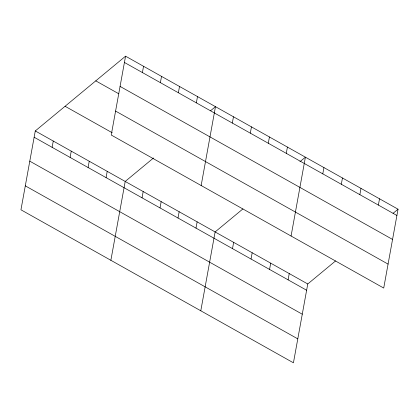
<?xml version="1.0" encoding="UTF-8"?>
<svg xmlns="http://www.w3.org/2000/svg" width="419" height="419" viewBox="0 0 419 419"><rect width="100%" height="100%" fill="white"/><g stroke="black" fill="none" stroke-linecap="round" stroke-linejoin="round"><path stroke-width="0.63" d="M125.564 56.183L111.234 135.028L383.72 288.052L398.05 209.201L125.564 56.183L35.28 130.948L20.95 209.799L293.436 362.817L307.766 283.972L335.572 260.943M52.124 147.326L53.265 141.051M70.109 157.424L71.246 151.149M88.09 167.527L89.231 161.247M106.075 177.625L107.217 171.35M142.408 72.555L143.544 66.281M110.873 260.293L125.202 181.448L153.506 158.005M160.388 82.658L161.53 76.378M142.046 197.82L143.183 191.546M178.374 92.756L179.515 86.482M160.027 207.924L161.168 201.644M196.359 102.854L197.501 96.58M178.012 218.021L179.154 211.747M201.151 185.528L215.481 106.677L210.516 110.789M195.998 228.119L197.134 221.845M232.325 123.055L233.467 116.775M200.79 310.793L215.12 231.943L242.926 208.913M250.311 133.153L251.452 126.878M232.508 248.624L233.65 242.35M268.296 143.251L269.438 136.976M251.039 259.031L252.18 252.757M286.282 153.354L287.418 147.074M269.569 269.438L270.711 263.158M291.074 236.023L305.404 157.177L299.941 161.697M288.099 279.84L289.236 273.565M322.792 173.859L323.934 167.579M341.323 184.26L342.464 177.986M359.853 194.667L360.989 188.393M378.378 205.074L379.52 198.795M393.085 213.313L398.05 209.201M124.422 62.457L396.908 215.476M120.07 86.408L392.556 239.427M95.768 80.857L118.813 93.793M115.586 111.082L388.073 264.101M65.071 106.274L112.282 132.786M35.28 130.948L307.766 283.972M34.138 137.228L306.624 290.247M29.786 161.174L302.272 314.198M25.302 185.847L297.789 338.871"/></g></svg>
